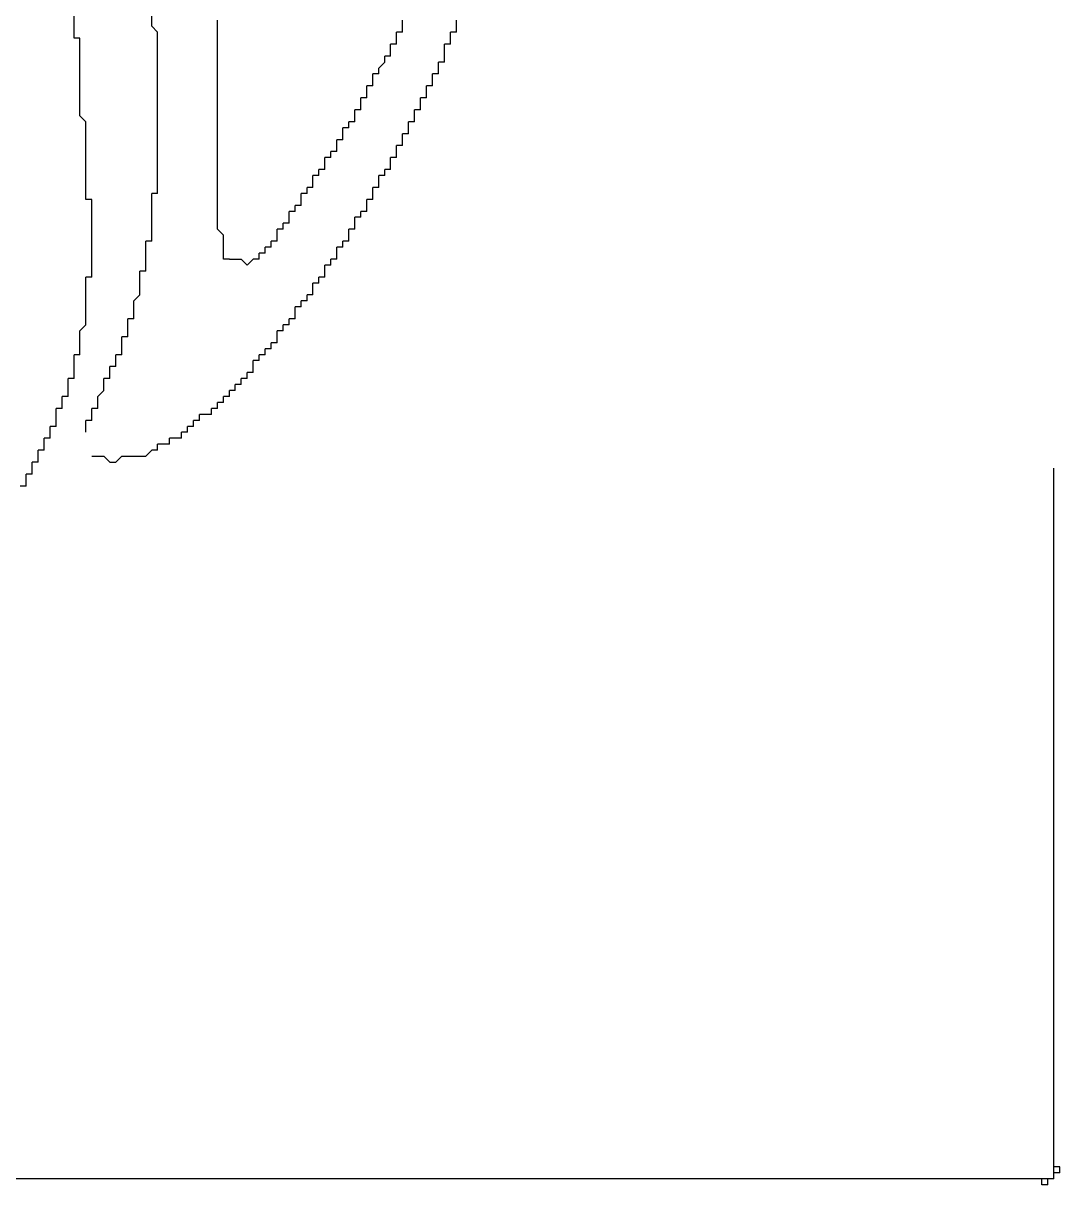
# Model space of a CAD drawing. Extents: x 0.04 to 6.31, y 0.06 to 5.55.
# Drawn here: x 4.505 to 6.312, y 0.062 to 2.089 of the extents above; entities that cross this region are included whole.
import ezdxf

# ---------------------------------------------------------------- set-up
doc = ezdxf.new("R2010")
doc.units = 0
doc.layers.get('0').update_dxf_attribs({"linetype": 'CONTINUOUS'})

msp = doc.modelspace()

# ---------------------------------------------------------------- linework, layer by layer
at = {"color": 7, "linetype": 'CONTINUOUS'}
for points in [[(4.59375, 2.072917), (4.59375, 2.229167), (4.583333, 2.239583), (4.583333, 2.447917), (4.572917, 2.458333), (4.572917, 2.520833), (4.5625, 2.53125), (4.5625, 2.583333), (4.552083, 2.59375), (4.552083, 2.666667), (4.541667, 2.677083), (4.541667, 2.760417), (4.53125, 2.770833)], [(5.260417, 2.083333), (5.260417, 2.09375)], [(4.59375, 2.0625), (4.59375, 2.072917)], [(5.260417, 2.072917), (5.25, 2.072917)], [(5.25, 2.0625), (5.25, 2.072917)], [(5.260417, 2.072917), (5.260417, 2.083333)], [(4.604167, 2.0625), (4.59375, 2.0625)], [(4.604167, 2.052083), (4.604167, 2.0625)], [(4.614583, 1.791667), (4.614583, 1.916667), (4.604167, 1.927083), (4.604167, 2.052083)], [(5.25, 2.052083), (5.239583, 2.052083)], [(5.239583, 2.041667), (5.239583, 2.052083)], [(5.25, 2.052083), (5.25, 2.0625)], [(5.239583, 2.03125), (5.239583, 2.041667)], [(5.239583, 2.020833), (5.239583, 2.03125)], [(5.239583, 2.020833), (5.229167, 2.020833)], [(5.229167, 2.010417), (5.229167, 2.020833)], [(5.229167, 2), (5.229167, 2.010417)], [(5.229167, 2), (5.21875, 2)], [(5.21875, 1.989583), (5.21875, 2)], [(5.21875, 1.979167), (5.21875, 1.989583)], [(5.21875, 1.979167), (5.208333, 1.979167)], [(5.208333, 1.96875), (5.208333, 1.979167)], [(5.208333, 1.958333), (5.208333, 1.96875)], [(5.208333, 1.958333), (5.197917, 1.958333)], [(5.197917, 1.947917), (5.197917, 1.958333)], [(5.197917, 1.9375), (5.197917, 1.947917)], [(5.197917, 1.9375), (5.1875, 1.9375)], [(5.1875, 1.927083), (5.1875, 1.9375)], [(5.1875, 1.916667), (5.1875, 1.927083)], [(5.1875, 1.916667), (5.177083, 1.916667)], [(5.177083, 1.90625), (5.177083, 1.916667)], [(5.177083, 1.895833), (5.177083, 1.90625)], [(5.177083, 1.895833), (5.166667, 1.895833)], [(5.166667, 1.885417), (5.166667, 1.895833)], [(5.166667, 1.875), (5.166667, 1.885417)], [(5.166667, 1.875), (5.15625, 1.875)], [(5.15625, 1.864583), (5.15625, 1.875)], [(5.15625, 1.854167), (5.15625, 1.864583)], [(5.15625, 1.854167), (5.145833, 1.854167)], [(5.145833, 1.84375), (5.145833, 1.854167)], [(5.145833, 1.833333), (5.145833, 1.84375)], [(5.145833, 1.833333), (5.135417, 1.833333)], [(5.135417, 1.822917), (5.135417, 1.833333)], [(5.135417, 1.822917), (5.125, 1.822917)], [(5.125, 1.8125), (5.125, 1.822917)], [(5.125, 1.802083), (5.125, 1.8125)], [(4.614583, 1.78125), (4.614583, 1.791667)], [(5.125, 1.802083), (5.114583, 1.802083)], [(5.114583, 1.791667), (5.114583, 1.802083)], [(5.114583, 1.78125), (5.114583, 1.791667)], [(4.625, 1.78125), (4.614583, 1.78125)], [(4.625, 1.770833), (4.625, 1.78125)], [(4.625, 1.65625), (4.625, 1.770833)], [(5.114583, 1.78125), (5.104167, 1.78125)], [(5.104167, 1.770833), (5.104167, 1.78125)], [(5.104167, 1.760417), (5.104167, 1.770833)], [(5.09375, 1.75), (5.083333, 1.75)], [(5.083333, 1.739583), (5.083333, 1.75)], [(5.104167, 1.760417), (5.09375, 1.760417)], [(5.09375, 1.75), (5.09375, 1.760417)], [(5.083333, 1.729167), (5.072917, 1.729167)], [(5.072917, 1.71875), (5.072917, 1.729167)], [(5.083333, 1.729167), (5.083333, 1.739583)], [(5.072917, 1.708333), (5.0625, 1.708333)], [(5.0625, 1.697917), (5.0625, 1.708333)], [(5.072917, 1.708333), (5.072917, 1.71875)], [(5.0625, 1.697917), (5.052083, 1.697917)], [(5.052083, 1.6875), (5.052083, 1.697917)], [(5.052083, 1.677083), (5.052083, 1.6875)], [(5.041667, 1.666667), (5.03125, 1.666667)], [(5.03125, 1.65625), (5.03125, 1.666667)], [(5.052083, 1.677083), (5.041667, 1.677083)], [(5.041667, 1.666667), (5.041667, 1.677083)], [(4.625, 1.645833), (4.614583, 1.645833)], [(4.614583, 1.635417), (4.614583, 1.645833)], [(4.625, 1.645833), (4.625, 1.65625)], [(5.03125, 1.645833), (5.020833, 1.645833)], [(5.020833, 1.635417), (5.020833, 1.645833)], [(5.03125, 1.645833), (5.03125, 1.65625)], [(4.604167, 1.520833), (4.604167, 1.552083), (4.614583, 1.5625), (4.614583, 1.635417)], [(5.020833, 1.635417), (5.010417, 1.635417)], [(5.010417, 1.625), (5.010417, 1.635417)], [(5.010417, 1.614583), (5.010417, 1.625)], [(5, 1.604167), (4.989583, 1.604167)], [(4.989583, 1.59375), (4.989583, 1.604167)], [(5.010417, 1.614583), (5, 1.614583)], [(5, 1.604167), (5, 1.614583)], [(4.989583, 1.59375), (4.979167, 1.59375)], [(4.979167, 1.583333), (4.979167, 1.59375)], [(4.979167, 1.572917), (4.979167, 1.583333)], [(4.96875, 1.5625), (4.958333, 1.5625)], [(4.958333, 1.552083), (4.958333, 1.5625)], [(4.979167, 1.572917), (4.96875, 1.572917)], [(4.96875, 1.5625), (4.96875, 1.572917)], [(4.958333, 1.552083), (4.947917, 1.552083)], [(4.947917, 1.541667), (4.947917, 1.552083)], [(4.947917, 1.53125), (4.947917, 1.541667)], [(4.604167, 1.510417), (4.604167, 1.520833)], [(4.9375, 1.520833), (4.927083, 1.520833)], [(4.927083, 1.510417), (4.927083, 1.520833)], [(4.947917, 1.53125), (4.9375, 1.53125)], [(4.9375, 1.520833), (4.9375, 1.53125)], [(4.604167, 1.510417), (4.59375, 1.510417)], [(4.59375, 1.5), (4.59375, 1.510417)], [(4.59375, 1.479167), (4.59375, 1.5)], [(4.916667, 1.5), (4.90625, 1.5)], [(4.90625, 1.489583), (4.90625, 1.5)], [(4.927083, 1.510417), (4.916667, 1.510417)], [(4.916667, 1.5), (4.916667, 1.510417)], [(4.59375, 1.46875), (4.59375, 1.479167)], [(4.90625, 1.479167), (4.895833, 1.479167)], [(4.895833, 1.46875), (4.895833, 1.479167)], [(4.90625, 1.479167), (4.90625, 1.489583)], [(4.59375, 1.46875), (4.583333, 1.46875)], [(4.583333, 1.458333), (4.583333, 1.46875)], [(4.895833, 1.46875), (4.885417, 1.46875)], [(4.885417, 1.458333), (4.885417, 1.46875)], [(4.583333, 1.447917), (4.583333, 1.458333)], [(4.583333, 1.4375), (4.583333, 1.447917)], [(4.875, 1.447917), (4.864583, 1.447917)], [(4.864583, 1.4375), (4.864583, 1.447917)], [(4.885417, 1.458333), (4.875, 1.458333)], [(4.875, 1.447917), (4.875, 1.458333)], [(4.583333, 1.4375), (4.572917, 1.4375)], [(4.572917, 1.427083), (4.572917, 1.4375)], [(4.572917, 1.416667), (4.572917, 1.427083)], [(4.854167, 1.427083), (4.84375, 1.427083)], [(4.84375, 1.416667), (4.84375, 1.427083)], [(4.864583, 1.4375), (4.854167, 1.4375)], [(4.854167, 1.427083), (4.854167, 1.4375)], [(4.572917, 1.416667), (4.5625, 1.416667)], [(4.5625, 1.40625), (4.5625, 1.416667)], [(4.5625, 1.395833), (4.5625, 1.40625)], [(4.822917, 1.40625), (4.8125, 1.40625)], [(4.8125, 1.395833), (4.8125, 1.40625)], [(4.833333, 1.40625), (4.822917, 1.40625)], [(4.84375, 1.416667), (4.833333, 1.416667)], [(4.833333, 1.40625), (4.833333, 1.416667)], [(4.5625, 1.385417), (4.552083, 1.385417)], [(4.552083, 1.375), (4.552083, 1.385417)], [(4.5625, 1.385417), (4.5625, 1.395833)], [(4.802083, 1.385417), (4.791667, 1.385417)], [(4.791667, 1.375), (4.791667, 1.385417)], [(4.8125, 1.395833), (4.802083, 1.395833)], [(4.802083, 1.385417), (4.802083, 1.395833)], [(4.552083, 1.364583), (4.541667, 1.364583)], [(4.541667, 1.354167), (4.541667, 1.364583)], [(4.552083, 1.364583), (4.552083, 1.375)], [(4.770833, 1.364583), (4.760417, 1.364583)], [(4.760417, 1.354167), (4.760417, 1.364583)], [(4.78125, 1.364583), (4.770833, 1.364583)], [(4.791667, 1.375), (4.78125, 1.375)], [(4.78125, 1.364583), (4.78125, 1.375)], [(4.541667, 1.34375), (4.53125, 1.34375)], [(4.53125, 1.333333), (4.53125, 1.34375)], [(4.541667, 1.34375), (4.541667, 1.354167)], [(4.625, 1.333333), (4.645833, 1.333333), (4.65625, 1.322917), (4.666667, 1.322917), (4.677083, 1.333333), (4.71875, 1.333333), (4.729167, 1.34375)], [(4.739583, 1.34375), (4.729167, 1.34375)], [(4.75, 1.354167), (4.739583, 1.354167)], [(4.739583, 1.34375), (4.739583, 1.354167)], [(4.760417, 1.354167), (4.75, 1.354167)], [(4.53125, 1.322917), (4.520833, 1.322917)], [(4.520833, 1.3125), (4.520833, 1.322917)], [(4.53125, 1.322917), (4.53125, 1.333333)], [(4.520833, 1.302083), (4.510417, 1.302083)], [(4.510417, 1.291667), (4.510417, 1.302083)], [(4.520833, 1.302083), (4.520833, 1.3125)], [(4.510417, 1.28125), (4.5, 1.28125)], [(4.510417, 1.28125), (4.510417, 1.291667)]]:
    msp.add_lwpolyline(points, dxfattribs=at)
at = {"color": 255, "linetype": 'CONTINUOUS'}
for points in [[(4.739583, 1.802083), (4.739583, 2.072917), (4.729167, 2.083333), (4.729167, 2.166667), (4.71875, 2.177083), (4.71875, 2.229167)], [(5.166667, 2.083333), (5.166667, 2.09375)], [(5.166667, 2.072917), (5.15625, 2.072917)], [(5.15625, 2.0625), (5.15625, 2.072917)], [(5.166667, 2.072917), (5.166667, 2.083333)], [(5.15625, 2.052083), (5.145833, 2.052083)], [(5.145833, 2.041667), (5.145833, 2.052083)], [(5.15625, 2.052083), (5.15625, 2.0625)], [(5.145833, 2.03125), (5.135417, 2.03125)], [(5.135417, 2.020833), (5.135417, 2.03125)], [(5.145833, 2.03125), (5.145833, 2.041667)], [(5.125, 2.010417), (5.135417, 2.020833)], [(5.125, 2), (5.125, 2.010417)], [(5.125, 2), (5.114583, 2)], [(5.114583, 1.989583), (5.114583, 2)], [(5.114583, 1.979167), (5.114583, 1.989583)], [(5.114583, 1.979167), (5.104167, 1.979167)], [(5.104167, 1.96875), (5.104167, 1.979167)], [(5.104167, 1.958333), (5.104167, 1.96875)], [(5.104167, 1.958333), (5.09375, 1.958333)], [(5.09375, 1.947917), (5.09375, 1.958333)], [(5.09375, 1.9375), (5.09375, 1.947917)], [(5.09375, 1.9375), (5.083333, 1.9375)], [(5.083333, 1.927083), (5.083333, 1.9375)], [(5.083333, 1.916667), (5.083333, 1.927083)], [(5.072917, 1.90625), (5.0625, 1.90625)], [(5.0625, 1.895833), (5.0625, 1.90625)], [(5.083333, 1.916667), (5.072917, 1.916667)], [(5.072917, 1.90625), (5.072917, 1.916667)], [(5.0625, 1.885417), (5.052083, 1.885417)], [(5.052083, 1.875), (5.052083, 1.885417)], [(5.0625, 1.885417), (5.0625, 1.895833)], [(5.052083, 1.864583), (5.041667, 1.864583)], [(5.041667, 1.854167), (5.041667, 1.864583)], [(5.052083, 1.864583), (5.052083, 1.875)], [(5.041667, 1.854167), (5.03125, 1.854167)], [(5.03125, 1.84375), (5.03125, 1.854167)], [(5.03125, 1.833333), (5.03125, 1.84375)], [(5.03125, 1.833333), (5.020833, 1.833333)], [(5.020833, 1.822917), (5.020833, 1.833333)], [(5.020833, 1.822917), (5.010417, 1.822917)], [(5.010417, 1.8125), (5.010417, 1.822917)], [(5.010417, 1.802083), (5.010417, 1.8125)], [(4.739583, 1.791667), (4.729167, 1.791667)], [(4.729167, 1.78125), (4.729167, 1.791667)], [(4.739583, 1.791667), (4.739583, 1.802083)], [(5, 1.791667), (4.989583, 1.791667)], [(4.989583, 1.78125), (4.989583, 1.791667)], [(5.010417, 1.802083), (5, 1.802083)], [(5, 1.791667), (5, 1.802083)], [(4.729167, 1.71875), (4.729167, 1.78125)], [(4.989583, 1.770833), (4.979167, 1.770833)], [(4.979167, 1.760417), (4.979167, 1.770833)], [(4.989583, 1.770833), (4.989583, 1.78125)], [(4.979167, 1.760417), (4.96875, 1.760417)], [(4.96875, 1.75), (4.96875, 1.760417)], [(4.96875, 1.739583), (4.96875, 1.75)], [(4.958333, 1.729167), (4.947917, 1.729167)], [(4.947917, 1.71875), (4.947917, 1.729167)], [(4.96875, 1.739583), (4.958333, 1.739583)], [(4.958333, 1.729167), (4.958333, 1.739583)], [(4.729167, 1.708333), (4.71875, 1.708333)], [(4.71875, 1.697917), (4.71875, 1.708333)], [(4.729167, 1.708333), (4.729167, 1.71875)], [(4.947917, 1.708333), (4.9375, 1.708333)], [(4.9375, 1.697917), (4.9375, 1.708333)], [(4.947917, 1.708333), (4.947917, 1.71875)], [(4.71875, 1.666667), (4.71875, 1.697917)], [(4.927083, 1.6875), (4.916667, 1.6875)], [(4.916667, 1.677083), (4.916667, 1.6875)], [(4.9375, 1.697917), (4.927083, 1.697917)], [(4.927083, 1.6875), (4.927083, 1.697917)], [(4.71875, 1.65625), (4.71875, 1.666667)], [(4.864583, 1.677083), (4.885417, 1.677083), (4.895833, 1.666667), (4.90625, 1.677083)], [(4.916667, 1.677083), (4.90625, 1.677083)], [(4.697917, 1.583333), (4.697917, 1.604167), (4.708333, 1.614583), (4.708333, 1.645833)], [(4.71875, 1.65625), (4.708333, 1.65625)], [(4.708333, 1.645833), (4.708333, 1.65625)], [(4.697917, 1.572917), (4.697917, 1.583333)], [(4.697917, 1.572917), (4.6875, 1.572917)], [(4.6875, 1.5625), (4.6875, 1.572917)], [(4.6875, 1.552083), (4.6875, 1.5625)], [(4.6875, 1.541667), (4.677083, 1.541667)], [(4.677083, 1.53125), (4.677083, 1.541667)], [(4.6875, 1.541667), (4.6875, 1.552083)], [(4.677083, 1.520833), (4.677083, 1.53125)], [(4.677083, 1.510417), (4.677083, 1.520833)], [(4.677083, 1.510417), (4.666667, 1.510417)], [(4.666667, 1.5), (4.666667, 1.510417)], [(4.666667, 1.489583), (4.666667, 1.5)], [(4.666667, 1.489583), (4.65625, 1.489583)], [(4.65625, 1.479167), (4.65625, 1.489583)], [(4.65625, 1.46875), (4.65625, 1.479167)], [(4.65625, 1.46875), (4.645833, 1.46875)], [(4.645833, 1.458333), (4.645833, 1.46875)], [(4.635417, 1.427083), (4.635417, 1.4375), (4.645833, 1.447917), (4.645833, 1.458333)], [(4.635417, 1.416667), (4.635417, 1.427083)], [(4.635417, 1.416667), (4.625, 1.416667)], [(4.625, 1.40625), (4.625, 1.416667)], [(4.625, 1.395833), (4.625, 1.40625)], [(4.625, 1.395833), (4.614583, 1.395833)], [(4.614583, 1.385417), (4.614583, 1.395833)], [(4.614583, 1.375), (4.614583, 1.385417)], [(6.302083, 0.104167), (6.302083, 1.3125)], [(6.302083, 0.09375), (6.302083, 0.104167)], [(6.3125, 0.09375), (6.302083, 0.09375)], [(6.302083, 0.083333), (6.302083, 0.09375)], [(6.3125, 0.083333), (6.302083, 0.083333)], [(6.302083, 0.072917), (6.302083, 0.083333)], [(6.3125, 0.083333), (6.3125, 0.09375)], [(6.270833, 0.072917), (0.041667, 0.072917)], [(6.28125, 0.072917), (6.270833, 0.072917)], [(6.291667, 0.072917), (6.28125, 0.072917)], [(6.28125, 0.0625), (6.28125, 0.072917)], [(6.291667, 0.0625), (6.28125, 0.0625)], [(6.302083, 0.072917), (6.291667, 0.072917)], [(6.291667, 0.0625), (6.291667, 0.072917)]]:
    msp.add_lwpolyline(points, dxfattribs=at)
at = {"color": 250, "linetype": 'CONTINUOUS'}
msp.add_lwpolyline([(4.854167, 1.6875), (4.854167, 1.71875), (4.84375, 1.729167), (4.84375, 2.09375)], dxfattribs=at)
at = {"color": 252, "linetype": 'CONTINUOUS'}
msp.add_lwpolyline([(4.864583, 1.677083), (4.854167, 1.677083), (4.854167, 1.6875)], dxfattribs=at)

doc.saveas('drawing.dxf')
